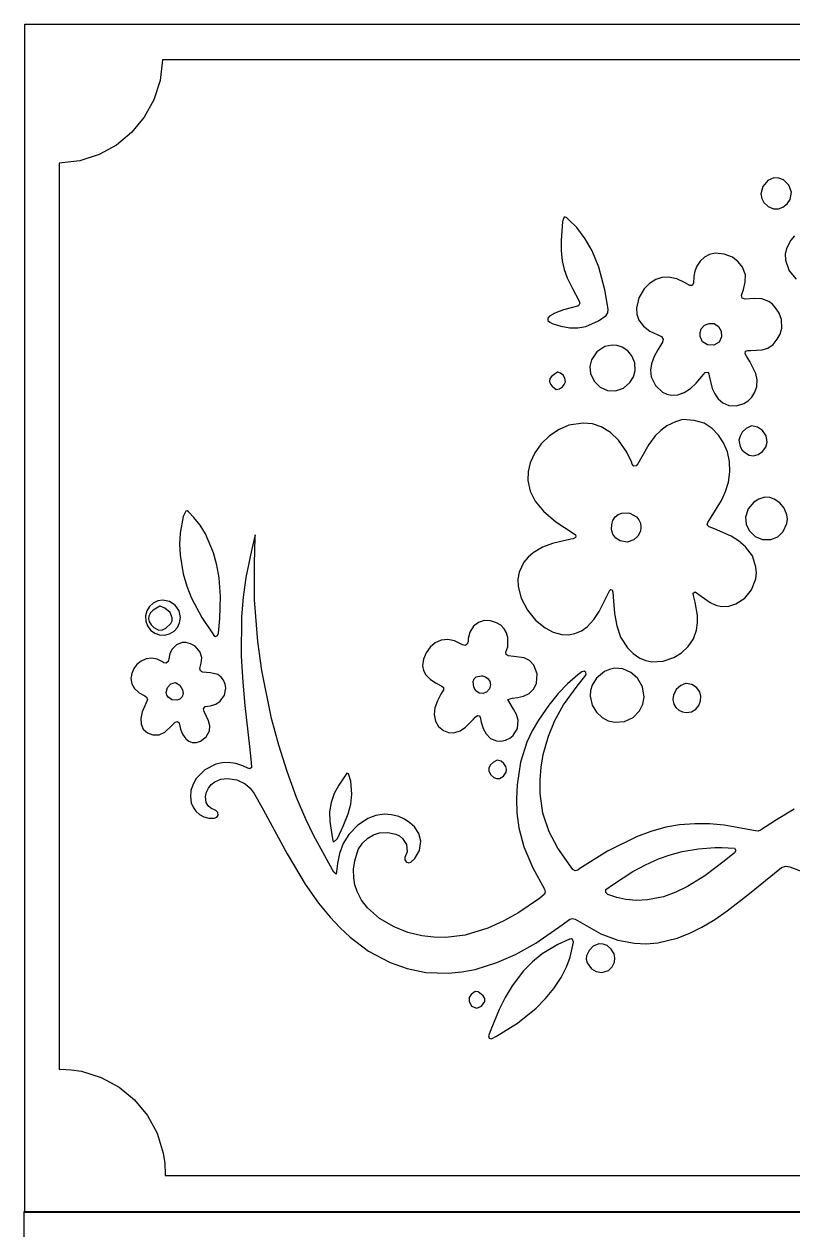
# Model space of a CAD drawing. Extents: x 0 to 380, y 0 to 510.
# Drawn here: x 0.2 to 110.2, y 167.4 to 339.8 of the extents above; entities that cross this region are included whole.
import ezdxf

# ---------------------------------------------------------------- set-up
doc = ezdxf.new("R2010")
doc.units = 0

msp = doc.modelspace()

# ---------------------------------------------------------------- linework, layer by layer
at = {"layer": 'Ebene 1'}
for p, q in [((0.2883, 339.760406), (380.28848, 339.760406)), ((0.2883, 169.910216), (0.2883, 339.760406)), ((19.97688, 334.670602), (19.640309, 331.711776)), ((360.20003, 334.670602), (19.97688, 334.670602)), ((19.640309, 331.711776), (18.758203, 328.95661)), ((18.758203, 328.95661), (17.38754, 326.46208)), ((17.38754, 326.46208), (15.585294, 324.285165)), ((15.585294, 324.285165), (13.408441, 322.482841)), ((13.408441, 322.482841), (10.913957, 321.112088)), ((10.913957, 321.112088), (8.158818, 320.229882)), ((8.158818, 320.229882), (5.2, 319.893202)), ((5.2, 319.893202), (5.2, 190.3771)), ((106.57812, 317.404297), (105.861705, 316.55749)), ((107.44531, 317.806641), (106.57812, 317.404297)), ((108.142875, 317.743929), (107.44531, 317.806641)), ((107.44531, 317.806641), (107.44531, 317.806641)), ((108.79589, 317.491913), (108.142875, 317.743929)), ((109.598774, 316.76208), (108.79589, 317.491913)), ((105.861705, 316.55749), (105.58203, 315.486328)), ((105.58203, 315.486328), (105.699005, 314.850209)), ((109.96518, 315.743062), (109.598774, 316.76208)), ((109.76143, 314.695851), (109.96518, 315.743062)), ((105.699005, 314.850209), (106.00729, 314.280578)), ((106.00729, 314.280578), (106.61814, 313.695196)), ((106.61814, 313.695196), (107.39258, 313.355469)), ((108.73301, 313.610213), (109.328497, 314.076193)), ((109.328497, 314.076193), (109.76143, 314.695851)), ((77.511719, 312.222656), (77.303356, 311.880243)), ((77.817084, 312.081381), (77.511719, 312.222656)), ((77.511719, 312.222656), (77.511719, 312.222656)), ((78.076191, 311.835973), (77.817084, 312.081381)), ((107.39258, 313.355469), (108.08429, 313.365583)), ((108.08429, 313.365583), (108.73301, 313.610213)), ((77.217255, 311.480102), (77.017578, 308.902344)), ((77.303356, 311.880243), (77.217255, 311.480102)), ((79.248729, 310.669904), (78.076191, 311.835973)), ((80.450592, 309.089766), (79.248729, 310.669904)), ((77.017578, 308.902344), (77.02867, 307.422242)), ((81.439232, 307.367158), (80.450592, 309.089766)), ((109.86096, 308.906495), (109.27418, 307.791531)), ((110.36959, 309.500424), (109.86096, 308.906495)), ((77.02867, 307.422242), (77.176955, 305.950295)), ((82.415426, 305.021886), (81.439232, 307.367158)), ((98.234608, 306.828965), (97.505822, 306.446138)), ((99.033203, 307.027344), (98.234608, 306.828965)), ((100.321954, 306.904735), (99.033203, 307.027344)), ((99.033203, 307.027344), (99.033203, 307.027344)), ((101.52539, 306.429688), (100.321954, 306.904735)), ((109.27418, 307.791531), (109.077096, 306.913636)), ((109.077096, 306.913636), (109.10667, 306.014588)), ((77.176955, 305.950295), (77.456481, 304.702837)), ((83.269901, 301.804385), (82.415426, 305.021886)), ((96.400391, 305.177734), (96.125336, 304.442759)), ((96.876019, 305.879398), (96.400391, 305.177734)), ((97.505822, 306.446138), (96.876019, 305.879398)), ((102.334113, 305.807398), (101.52539, 306.429688)), ((102.96474, 305.005945), (102.334113, 305.807398)), ((109.10667, 306.014588), (109.626471, 304.513141)), ((77.456481, 304.702837), (77.888087, 303.49964)), ((77.888087, 303.49964), (78.625543, 301.988833)), ((91.420833, 303.553207), (90.534822, 303.248554)), ((92.356011, 303.610235), (91.420833, 303.553207)), ((93.555853, 303.340776), (92.356011, 303.610235)), ((94.672247, 302.814638), (93.555853, 303.340776)), ((95.992773, 303.668075), (95.921681, 302.723164)), ((96.125336, 304.442759), (95.992773, 303.668075)), ((103.35938, 303.947266), (102.96474, 305.005945)), ((103.336435, 302.87162), (103.35938, 303.947266)), ((109.626471, 304.513141), (110.6462, 303.29504)), ((78.625543, 301.988833), (79.550781, 300.275391)), ((83.735795, 298.999115), (83.269901, 301.804385)), ((88.869842, 301.918339), (88.116324, 300.624769)), ((89.629471, 302.674441), (88.869842, 301.918339)), ((90.534822, 303.248554), (89.629471, 302.674441)), ((95.412109, 302.382812), (94.672247, 302.814638)), ((95.758948, 302.40087), (95.412109, 302.382812)), ((95.921681, 302.723164), (95.758948, 302.40087)), ((102.80078, 300.957031), (103.07094, 301.824111)), ((103.07094, 301.824111), (103.336435, 302.87162)), ((79.700245, 299.86866), (79.502249, 299.505148)), ((79.550781, 300.275391), (79.700245, 299.86866)), ((88.116324, 300.624769), (87.78125, 299.166016)), ((102.92296, 300.579432), (102.80078, 300.957031)), ((103.31445, 300.449219), (102.92296, 300.579432)), ((104.59762, 300.560959), (103.31445, 300.449219)), ((105.698233, 300.483826), (104.59762, 300.560959)), ((106.73229, 300.108317), (105.698233, 300.483826)), ((107.25612, 299.718371), (106.73229, 300.108317)), ((76.11007, 298.4305), (75.347656, 298.011719)), ((77.351471, 298.933595), (76.11007, 298.4305)), ((78.648824, 299.274771), (77.351471, 298.933595)), ((79.502249, 299.505148), (78.648824, 299.274771)), ((83.451172, 298.105469), (83.706695, 298.514358)), ((83.706695, 298.514358), (83.735795, 298.999115)), ((87.78125, 299.166016), (87.839793, 298.293751)), ((87.839793, 298.293751), (88.138344, 297.47275)), ((107.69214, 299.228934), (107.25612, 299.718371)), ((108.18699, 298.434771), (107.69214, 299.228934)), ((108.50664, 297.556429), (108.18699, 298.434771)), ((75.347656, 298.011719), (75.101947, 297.746011)), ((75.101947, 297.746011), (75.103516, 297.396484)), ((75.103516, 297.396484), (75.37826, 297.144344)), ((75.37826, 297.144344), (75.728912, 296.99677)), ((75.728912, 296.99677), (76.962752, 296.583337)), ((76.962752, 296.583337), (78.240086, 296.342984)), ((79.396903, 296.341303), (80.535605, 296.546523)), ((80.535605, 296.546523), (82.355701, 297.347004)), ((82.355701, 297.347004), (83.451172, 298.105469)), ((88.138344, 297.47275), (88.812233, 296.576523)), ((88.812233, 296.576523), (89.709024, 295.900988)), ((97.044922, 296.226562), (97.538994, 296.717584)), ((97.538994, 296.717584), (98.17955, 296.991384)), ((98.17955, 296.991384), (98.888672, 296.980469)), ((98.888672, 296.980469), (99.514332, 296.549753)), ((98.888672, 296.980469), (98.888672, 296.980469)), ((99.514332, 296.549753), (99.898108, 295.893568)), ((108.55583, 296.290045), (108.50664, 297.556429)), ((78.240086, 296.342984), (79.396903, 296.341303)), ((89.709024, 295.900988), (91.353516, 295.09375)), ((91.353516, 295.09375), (91.600299, 294.741693)), ((91.600299, 294.741693), (91.501687, 294.317463)), ((96.885706, 295.678881), (97.044922, 296.226562)), ((96.908203, 295.109375), (96.885706, 295.678881)), ((97.250998, 294.372975), (96.908203, 295.109375)), ((99.958739, 295.072786), (99.622114, 294.325221)), ((99.898108, 295.893568), (99.958739, 295.072786)), ((107.334661, 293.983926), (107.92433, 294.710773)), ((107.92433, 294.710773), (108.321493, 295.468069)), ((108.321493, 295.468069), (108.55583, 296.290045)), ((83.254014, 293.678716), (82.117865, 292.928487)), ((84.289062, 293.896484), (83.254014, 293.678716)), ((85.042245, 293.840607), (84.289062, 293.896484)), ((84.289062, 293.896484), (84.289062, 293.896484)), ((85.759766, 293.607422), (85.042245, 293.840607)), ((86.530358, 293.072929), (85.759766, 293.607422)), ((87.121094, 292.34375), (86.530358, 293.072929)), ((90.838427, 293.195786), (90.309644, 292.2413)), ((91.501687, 294.317463), (90.838427, 293.195786)), ((97.921875, 293.912109), (97.250998, 294.372975)), ((98.834965, 293.858618), (97.921875, 293.912109)), ((99.622114, 294.325221), (98.834965, 293.858618)), ((103.317914, 292.644629), (103.35938, 292.996094)), ((103.35938, 292.996094), (103.727084, 293.102308)), ((103.727084, 293.102308), (104.12166, 293.094744)), ((104.12166, 293.094744), (105.74609, 293.191406)), ((105.74609, 293.191406), (106.57838, 293.438442)), ((106.57838, 293.438442), (107.334661, 293.983926)), ((81.356546, 291.799706), (81.119293, 290.816647)), ((82.117865, 292.928487), (81.356546, 291.799706)), ((87.535493, 291.346201), (87.121094, 292.34375)), ((87.607953, 290.271738), (87.535493, 291.346201)), ((90.309644, 292.2413), (89.925543, 291.222613)), ((103.52739, 292.320572), (103.317914, 292.644629)), ((104.01331, 291.557595), (103.52739, 292.320572)), ((104.85937, 289.829999), (104.01331, 291.557595)), ((76.488281, 290.029297), (75.677161, 289.453661)), ((76.533203, 290.033203), (76.488281, 290.029297)), ((76.488281, 290.029297), (76.488281, 290.029297)), ((76.943438, 289.889395), (76.533203, 290.033203)), ((77.283881, 289.611322), (76.943438, 289.889395)), ((77.552956, 289.154154), (77.283881, 289.611322)), ((81.119293, 290.816647), (81.219461, 289.810572)), ((81.219461, 289.810572), (81.738008, 288.719361)), ((87.357617, 289.349655), (87.607953, 290.271738)), ((89.925543, 291.222613), (89.788279, 290.282166)), ((89.788279, 290.282166), (89.897465, 289.339991)), ((96.347214, 288.428194), (97.365234, 289.689453)), ((97.365234, 289.689453), (97.613628, 289.982401)), ((97.613628, 289.982401), (97.972656, 290.027344)), ((97.972656, 290.027344), (98.144613, 289.78272)), ((98.144613, 289.78272), (98.193359, 289.480469)), ((105.042064, 288.910187), (104.85937, 289.829999)), ((75.411208, 289.095218), (75.332894, 288.663039)), ((75.332894, 288.663039), (75.469347, 288.296624)), ((75.677161, 289.453661), (75.411208, 289.095218)), ((75.469347, 288.296624), (75.729514, 288.000955)), ((75.729514, 288.000955), (76.3125, 287.558594)), ((76.798093, 287.643733), (77.189453, 287.943359)), ((77.189453, 287.943359), (77.450665, 288.25868)), ((77.450665, 288.25868), (77.617188, 288.626953)), ((77.617188, 288.626953), (77.552956, 289.154154)), ((81.738008, 288.719361), (82.600981, 287.87457)), ((82.600981, 287.87457), (83.65149, 287.395769)), ((85.935858, 287.749815), (86.852376, 288.537674)), ((86.852376, 288.537674), (87.357617, 289.349655)), ((89.897465, 289.339991), (90.484363, 288.095509)), ((90.484363, 288.095509), (91.490234, 287.15625)), ((95.529933, 287.677946), (96.347214, 288.428194)), ((98.193359, 289.480469), (98.610044, 287.699206)), ((104.73651, 287.165576), (104.99444, 287.974084)), ((104.99444, 287.974084), (105.042064, 288.910187)), ((76.3125, 287.558594), (76.798093, 287.643733)), ((83.65149, 287.395769), (84.801524, 287.334658)), ((84.801524, 287.334658), (85.935858, 287.749815)), ((91.490234, 287.15625), (92.110284, 286.861781)), ((92.110284, 286.861781), (92.781001, 286.718966)), ((92.781001, 286.718966), (93.708817, 286.783025)), ((93.708817, 286.783025), (94.587199, 287.094026)), ((94.587199, 287.094026), (95.529933, 287.677946)), ((98.610044, 287.699206), (98.978181, 286.925826)), ((98.978181, 286.925826), (99.473795, 286.22775)), ((99.473795, 286.22775), (100.158023, 285.619732)), ((103.764075, 285.923555), (104.28787, 286.445733)), ((104.28787, 286.445733), (104.73651, 287.165576)), ((100.158023, 285.619732), (100.99429, 285.257776)), ((100.99429, 285.257776), (102.088219, 285.210619)), ((102.088219, 285.210619), (103.13705, 285.530743)), ((103.13705, 285.530743), (103.764075, 285.923555)), ((80.142483, 282.74752), (78.129852, 282.429736)), ((81.480888, 282.632836), (80.142483, 282.74752)), ((82.756565, 282.212965), (81.480888, 282.632836)), ((93.358033, 282.939209), (92.141081, 282.326913)), ((94.355469, 283.232422), (93.358033, 282.939209)), ((96.02049, 283.124116), (94.355469, 283.232422)), ((94.355469, 283.232422), (94.355469, 283.232422)), ((97.455429, 282.716049), (96.02049, 283.124116)), ((98.62195, 281.970978), (97.455429, 282.716049)), ((75.345794, 280.916006), (74.155895, 279.76252)), ((76.722156, 281.838946), (75.345794, 280.916006)), ((78.129852, 282.429736), (76.722156, 281.838946)), ((84.08872, 281.376542), (82.756565, 282.212965)), ((85.217077, 280.277491), (84.08872, 281.376542)), ((90.474761, 280.904038), (89.549556, 279.6591)), ((91.261122, 281.670639), (90.474761, 280.904038)), ((92.141081, 282.326913), (91.261122, 281.670639)), ((99.532929, 281.018936), (98.62195, 281.970978)), ((100.25028, 279.91247), (99.532929, 281.018936)), ((102.604341, 280.890279), (102.44922, 280.294922)), ((102.91538, 281.421718), (102.604341, 280.890279)), ((103.499109, 281.977385), (102.91538, 281.421718)), ((104.22656, 282.324219), (103.499109, 281.977385)), ((105.081024, 282.175419), (104.22656, 282.324219)), ((104.22656, 282.324219), (104.22656, 282.324219)), ((105.80855, 281.699262), (105.081024, 282.175419)), ((106.336746, 280.931278), (105.80855, 281.699262)), ((106.49805, 280.015625), (106.336746, 280.931278)), ((74.155895, 279.76252), (73.244592, 278.494431)), ((86.394531, 278.56641), (85.217077, 280.277491)), ((89.549556, 279.6591), (87.984375, 276.9082)), ((100.794299, 278.626331), (100.25028, 279.91247)), ((102.44922, 280.294922), (102.60155, 279.3918)), ((102.60155, 279.3918), (102.92366, 278.884315)), ((105.81657, 278.6932), (106.287022, 279.289468)), ((106.287022, 279.289468), (106.49805, 280.015625)), ((73.244592, 278.494431), (72.591797, 277.07617)), ((87.05648, 277.1799), (86.394531, 278.56641)), ((101.10395, 277.2646), (100.794299, 278.626331)), ((102.92366, 278.884315), (103.35938, 278.46875)), ((103.35938, 278.46875), (103.90363, 278.178845)), ((103.90363, 278.178845), (104.50977, 278.07227)), ((104.50977, 278.07227), (105.214215, 278.269586)), ((105.214215, 278.269586), (105.81657, 278.6932)), ((72.289484, 275.829993), (72.242492, 274.55056)), ((72.591797, 277.07617), (72.289484, 275.829993)), ((87.193215, 276.849029), (87.05648, 277.1799)), ((87.424671, 276.59102), (87.193215, 276.849029)), ((87.766182, 276.632329), (87.424671, 276.59102)), ((87.984375, 276.9082), (87.766182, 276.632329)), ((100.94101, 274.30351), (101.156239, 275.776956)), ((101.156239, 275.776956), (101.10395, 277.2646)), ((72.242492, 274.55056), (72.578498, 273.011189)), ((100.524645, 272.957752), (100.94101, 274.30351)), ((72.578498, 273.011189), (73.287438, 271.60192)), ((99.929688, 271.67969), (100.524645, 272.957752)), ((73.287438, 271.60192), (74.48874, 270.12928)), ((98.463326, 269.31816), (99.929688, 271.67969)), ((104.54896, 271.41719), (103.770418, 270.470624)), ((105.298577, 271.890569), (104.54896, 271.41719)), ((106.15039, 272.13867), (105.298577, 271.890569)), ((106.837013, 272.092147), (106.15039, 272.13867)), ((106.15039, 272.13867), (106.15039, 272.13867)), ((107.49263, 271.88271), (106.837013, 272.092147)), ((108.291149, 271.346288), (107.49263, 271.88271)), ((108.90039, 270.59961), (108.291149, 271.346288)), ((109.31149, 269.64041), (108.90039, 270.59961)), ((22.959711, 269.37137), (22.543013, 267.02094)), ((23.3125, 270.13867), (22.959711, 269.37137)), ((23.507941, 270.184749), (23.3125, 270.13867)), ((23.3125, 270.13867), (23.3125, 270.13867)), ((23.701172, 270.05859), (23.507941, 270.184749)), ((24.489375, 269.24485), (23.701172, 270.05859)), ((25.371287, 268.129909), (24.489375, 269.24485)), ((74.48874, 270.12928), (76.25758, 268.62705)), ((84.420833, 268.816145), (84.748845, 269.32101)), ((84.748845, 269.32101), (85.180533, 269.664868)), ((85.180533, 269.664868), (85.701775, 269.84908)), ((85.701775, 269.84908), (86.654297, 269.91211)), ((86.654297, 269.91211), (86.835938, 269.88086)), ((86.835938, 269.88086), (87.786827, 269.357091)), ((86.835938, 269.88086), (86.835938, 269.88086)), ((87.786827, 269.357091), (88.132796, 268.934781)), ((88.132796, 268.934781), (88.35117, 268.43355)), ((97.972656, 268.55273), (98.463326, 269.31816)), ((103.770418, 270.470624), (103.40376, 269.30307)), ((103.40376, 269.30307), (103.478555, 268.312552)), ((109.309472, 268.37861), (109.383712, 269.0091)), ((109.383712, 269.0091), (109.31149, 269.64041)), ((26.123001, 266.92301), (25.371287, 268.129909)), ((76.25758, 268.62705), (78.732422, 266.99609)), ((84.208824, 267.532689), (84.244558, 268.23883)), ((84.392578, 266.85156), (84.208824, 267.532689)), ((84.244558, 268.23883), (84.420833, 268.816145)), ((88.358438, 267.30741), (88.003371, 266.588479)), ((88.35117, 268.43355), (88.432755, 267.870937)), ((88.432755, 267.870937), (88.358438, 267.30741)), ((97.914843, 268.178488), (97.972656, 268.55273)), ((98.173828, 267.91016), (97.914843, 268.178488)), ((98.946743, 267.64863), (98.173828, 267.91016)), ((101.30969, 266.59985), (98.946743, 267.64863)), ((103.478555, 268.312552), (103.88497, 267.40536)), ((103.88497, 267.40536), (104.74767, 266.55386)), ((107.987065, 266.4968), (108.77365, 267.23306)), ((108.77365, 267.23306), (109.309472, 268.37861)), ((22.543013, 267.02094), (22.444317, 265.446721)), ((22.444317, 265.446721), (22.509381, 263.87113)), ((27.288094, 264.20635), (26.123001, 266.92301)), ((33.244141, 266.76562), (32.708984, 264.52539)), ((33.131256, 262.62696), (33.2475, 266.46829)), ((33.2475, 266.46829), (33.244141, 266.76562)), ((75.781611, 265.53952), (74.336163, 264.994743)), ((78.393605, 266.13157), (75.781611, 265.53952)), ((78.749167, 266.199162), (78.393605, 266.13157)), ((78.732422, 266.99609), (79.073865, 266.751351)), ((79.061364, 266.3667), (78.749167, 266.199162)), ((79.137074, 266.559822), (79.061364, 266.3667)), ((79.073865, 266.751351), (79.137074, 266.559822)), ((84.828626, 266.283995), (84.392578, 266.85156)), ((85.434229, 265.89874), (84.828626, 266.283995)), ((86.442251, 265.726775), (85.434229, 265.89874)), ((87.412854, 266.04717), (86.442251, 265.726775)), ((88.003371, 266.588479), (87.412854, 266.04717)), ((102.382224, 265.891601), (101.30969, 266.59985)), ((103.35938, 265.05664), (102.382224, 265.891601)), ((104.74767, 266.55386), (105.825553, 266.100793)), ((105.825553, 266.100793), (106.99144, 266.08682)), ((106.99144, 266.08682), (107.987065, 266.4968)), ((22.509381, 263.87113), (22.962055, 261.18372)), ((27.78369, 262.430795), (27.288094, 264.20635)), ((32.708984, 264.52539), (31.929508, 260.68543)), ((32.708984, 264.52539), (32.708984, 264.52539)), ((73.004482, 264.21289), (72.291065, 263.598)), ((74.336163, 264.994743), (73.004482, 264.21289)), ((104.365332, 263.745271), (103.35938, 265.05664)), ((104.87429, 262.17189), (104.365332, 263.745271)), ((28.114899, 260.6172), (27.78369, 262.430795)), ((33.148764, 257.50342), (33.131256, 262.62696)), ((71.692486, 262.87139), (71.003084, 261.41422)), ((72.291065, 263.598), (71.692486, 262.87139)), ((104.933458, 261.326693), (104.87429, 262.17189)), ((22.962055, 261.18372), (23.488692, 259.426081)), ((28.303277, 257.9771), (28.114899, 260.6172)), ((31.929508, 260.68543), (31.539043, 257.865939)), ((71.003084, 261.41422), (70.815006, 260.416785)), ((70.815006, 260.416785), (70.842788, 259.40297)), ((104.24219, 258.90625), (104.8424, 260.484687)), ((104.8424, 260.484687), (104.933458, 261.326693)), ((23.488692, 259.426081), (24.164827, 257.7202)), ((70.842788, 259.40297), (71.305366, 257.72265)), ((82.471832, 255.82747), (83.970703, 258.88086)), ((83.970703, 258.88086), (84.128959, 258.963136)), ((84.128959, 258.963136), (84.292524, 258.907683)), ((84.292524, 258.907683), (84.402658, 258.58463)), ((84.402658, 258.58463), (84.491993, 257.26917)), ((95.913403, 258.449879), (96.190792, 258.60356)), ((96.190792, 258.60356), (96.705078, 258.23828)), ((103.269134, 257.730335), (104.24219, 258.90625)), ((24.164827, 257.7202), (25.632779, 254.97609)), ((28.18117, 254.82895), (28.303277, 257.9771)), ((31.539043, 257.865939), (31.315887, 255.02838)), ((33.628921, 251.51169), (33.148764, 257.50342)), ((71.305366, 257.72265), (72.206624, 255.98339)), ((84.491993, 257.26917), (84.652794, 255.505699)), ((95.924346, 258.09537), (95.913403, 258.449879)), ((96.185777, 257.12389), (95.924346, 258.09537)), ((96.519531, 255.25586), (96.185777, 257.12389)), ((96.705078, 258.23828), (98.333984, 257.08594)), ((98.333984, 257.08594), (99.11687, 256.732405)), ((100.994638, 256.591918), (101.99094, 256.89861)), ((101.99094, 256.89861), (103.269134, 257.730335)), ((18.021814, 255.14943), (17.98024, 254.769586)), ((18.297887, 255.62708), (18.021814, 255.14943)), ((18.682982, 256.02604), (18.297887, 255.62708)), ((19.621094, 256.55664), (18.682982, 256.02604)), ((19.621593, 256.55666), (19.621094, 256.55664)), ((19.621094, 256.55664), (19.621094, 256.55664)), ((19.669922, 256.55859), (19.621593, 256.55666)), ((20.35032, 256.26962), (19.669922, 256.55859)), ((21.071065, 255.65093), (20.35032, 256.26962)), ((21.39572, 254.90281), (21.071065, 255.65093)), ((72.206624, 255.98339), (73.343856, 254.592697)), ((81.697451, 254.657489), (82.471832, 255.82747)), ((84.652794, 255.505699), (84.964296, 253.76367)), ((96.519574, 254.203728), (96.519531, 255.25586)), ((99.11687, 256.732405), (99.954077, 256.5496)), ((99.954077, 256.5496), (100.994638, 256.591918)), ((17.98024, 254.769586), (18.07612, 254.39713)), ((18.07612, 254.39713), (18.372681, 253.91692)), ((18.372681, 253.91692), (18.779297, 253.52344)), ((18.779297, 253.52344), (19.474609, 253.15625)), ((20.011011, 253.186474), (20.492082, 253.43101)), ((20.492082, 253.43101), (21.175781, 254.12109)), ((21.175781, 254.12109), (21.357819, 254.491707)), ((21.357819, 254.491707), (21.39572, 254.90281)), ((25.632779, 254.97609), (27.170555, 252.63892)), ((27.982422, 252.70117), (28.18117, 254.82895)), ((31.315887, 255.02838), (31.261314, 249.43848)), ((64.496902, 253.70041), (63.976108, 252.879711)), ((65.180761, 254.23934), (64.496902, 253.70041)), ((66, 254.5293), (65.180761, 254.23934)), ((66.912132, 254.480564), (66, 254.5293)), ((66, 254.5293), (66, 254.5293)), ((67.783926, 254.213), (66.912132, 254.480564)), ((68.368377, 253.850866), (67.783926, 254.213)), ((68.843529, 253.354986), (68.368377, 253.850866)), ((69.191527, 252.760865), (68.843529, 253.354986)), ((73.343856, 254.592697), (74.742925, 253.4665)), ((74.742925, 253.4665), (75.873523, 252.876025)), ((79.911742, 253.057743), (80.731256, 253.64221)), ((80.731256, 253.64221), (81.697451, 254.657489)), ((84.964296, 253.76367), (85.525391, 252.14844)), ((96.368691, 253.16295), (96.519574, 254.203728)), ((19.474609, 253.15625), (20.011011, 253.186474)), ((27.170555, 252.63892), (27.336923, 252.398115)), ((27.336923, 252.398115), (27.580078, 252.25586)), ((27.580078, 252.25586), (27.87784, 252.382373)), ((27.87784, 252.382373), (27.982422, 252.70117)), ((59.855776, 251.696578), (58.996094, 251.33398)), ((60.784187, 251.7945), (59.855776, 251.696578)), ((61.768382, 251.61291), (60.784187, 251.7945)), ((62.914562, 251.04295), (61.768382, 251.61291)), ((63.736383, 251.9344), (63.701284, 251.52666)), ((63.976108, 252.879711), (63.736383, 251.9344)), ((69.394514, 252.10401), (69.191527, 252.760865)), ((69.371419, 250.78168), (69.394514, 252.10401)), ((75.873523, 252.876025), (77.101639, 252.53917)), ((77.101639, 252.53917), (78.05077, 252.499056)), ((78.05077, 252.499056), (78.985492, 252.66586)), ((78.985492, 252.66586), (79.911742, 253.057743)), ((85.525391, 252.14844), (86.480199, 250.63173)), ((95.197266, 250.79102), (95.923982, 251.907573)), ((95.923982, 251.907573), (96.368691, 253.16295)), ((21.347571, 250.3954), (21.021828, 249.745455)), ((21.990434, 251.043209), (21.347571, 250.3954)), ((22.828125, 251.40625), (21.990434, 251.043209)), ((23.3125, 251.38867), (22.828125, 251.40625)), ((22.828125, 251.40625), (22.828125, 251.40625)), ((24.017105, 251.2112), (23.3125, 251.38867)), ((24.660156, 250.875), (24.017105, 251.2112)), ((25.391519, 249.9897), (24.660156, 250.875)), ((25.597966, 249.21179), (25.391519, 249.9897)), ((34.221627, 247.36145), (33.628921, 251.51169)), ((57.718491, 249.91682), (57.308029, 249.012005)), ((58.275803, 250.700764), (57.718491, 249.91682)), ((58.996094, 251.33398), (58.275803, 250.700764)), ((63.275758, 250.958865), (62.914562, 251.04295)), ((63.579685, 251.14397), (63.275758, 250.958865)), ((63.701284, 251.52666), (63.579685, 251.14397)), ((69.123047, 250.01953), (69.371419, 250.78168)), ((69.1393, 249.664868), (69.123047, 250.01953)), ((86.480199, 250.63173), (87.301649, 249.799145)), ((93.11531, 249.233), (94.239741, 249.901332)), ((94.239741, 249.901332), (95.197266, 250.79102)), ((16.345662, 248.238552), (15.897033, 247.647395)), ((16.925581, 248.70101), (16.345662, 248.238552)), ((17.662973, 249.03592), (16.925581, 248.70101)), ((18.463911, 249.14697), (17.662973, 249.03592)), ((19.208816, 248.986222), (18.463911, 249.14697)), ((19.894531, 248.64453), (19.208816, 248.986222)), ((20.201276, 248.487293), (19.894531, 248.64453)), ((20.535156, 248.43945), (20.201276, 248.487293)), ((20.802209, 248.671109), (20.535156, 248.43945)), ((20.88229, 249.03191), (20.802209, 248.671109)), ((21.021828, 249.745455), (20.88229, 249.03191)), ((25.353836, 247.66928), (25.534953, 248.40709)), ((25.534953, 248.40709), (25.597966, 249.21179)), ((31.261314, 249.43848), (31.466544, 245.70674)), ((57.308029, 249.012005), (57.165623, 248.03264)), ((69.425527, 249.46595), (69.1393, 249.664868)), ((70.223914, 249.40455), (69.425527, 249.46595)), ((71.700689, 249.17479), (70.223914, 249.40455)), ((72.494253, 248.792556), (71.700689, 249.17479)), ((73.099991, 248.15539), (72.494253, 248.792556)), ((73.560118, 246.902533), (73.099991, 248.15539)), ((87.301649, 249.799145), (88.27007, 249.14488)), ((88.27007, 249.14488), (89.113941, 248.811357)), ((89.113941, 248.811357), (90.005278, 248.64111)), ((90.005278, 248.64111), (91.59842, 248.730963)), ((91.59842, 248.730963), (93.11531, 249.233)), ((15.602225, 246.966305), (15.483765, 246.23405)), ((15.897033, 247.647395), (15.602225, 246.966305)), ((25.436277, 247.330584), (25.353836, 247.66928)), ((25.71875, 247.13477), (25.436277, 247.330584)), ((26.854762, 247.06848), (25.71875, 247.13477)), ((27.892348, 246.79565), (26.854762, 247.06848)), ((28.367823, 246.442954), (27.892348, 246.79565)), ((28.734885, 245.978691), (28.367823, 246.442954)), ((35.605594, 240.50858), (34.221627, 247.36145)), ((57.165623, 248.03264), (57.305286, 247.367645)), ((57.305286, 247.367645), (57.644255, 246.77771)), ((57.644255, 246.77771), (58.331624, 246.091268)), ((64.591889, 246.187273), (64.87244, 246.46084)), ((64.87244, 246.46084), (65.610827, 246.61916)), ((65.610827, 246.61916), (65.753906, 246.61719)), ((65.753906, 246.61719), (66.199144, 246.487042)), ((65.753906, 246.61719), (65.753906, 246.61719)), ((66.199144, 246.487042), (66.566111, 246.202044)), ((73.480469, 245.57031), (73.560118, 246.902533)), ((79.413344, 246.76673), (77.924686, 245.48733)), ((79.310547, 245.13867), (80.398438, 246.53125)), ((79.978637, 247.19097), (79.413344, 246.76673)), ((80.290193, 247.27454), (79.978637, 247.19097)), ((80.560547, 247.11133), (80.290193, 247.27454)), ((80.398438, 246.53125), (80.5784, 246.798036)), ((80.5784, 246.798036), (80.560547, 247.11133)), ((83.196721, 247.21832), (82.06903, 246.29074)), ((83.924889, 247.545221), (83.196721, 247.21832)), ((84.701172, 247.73047), (83.924889, 247.545221)), ((85.818018, 247.60815), (84.701172, 247.73047)), ((84.701172, 247.73047), (84.701172, 247.73047)), ((86.975147, 247.114571), (85.818018, 247.60815)), ((87.929233, 246.29415), (86.975147, 247.114571)), ((15.483765, 246.23405), (15.603164, 245.479611)), ((15.603164, 245.479611), (15.980387, 244.81653)), ((15.980387, 244.81653), (16.650537, 244.210516)), ((20.542969, 244.23633), (20.710239, 244.933071)), ((20.710239, 244.933071), (21.182631, 245.47436)), ((21.182631, 245.47436), (21.857422, 245.67969)), ((21.857422, 245.67969), (22.492699, 245.280236)), ((21.857422, 245.67969), (21.857422, 245.67969)), ((22.492699, 245.280236), (22.869693, 244.629)), ((28.974525, 245.437135), (28.734885, 245.978691)), ((28.869962, 243.831971), (29.067734, 244.85256)), ((29.067734, 244.85256), (28.974525, 245.437135)), ((31.466544, 245.70674), (31.768618, 242.38031)), ((58.331624, 246.091268), (59.155687, 245.5717)), ((59.155687, 245.5717), (59.966797, 245.16211)), ((59.966797, 245.16211), (60.17368, 244.941706)), ((60.17368, 244.941706), (60.201938, 244.64046)), ((64.452418, 245.81538), (64.591889, 246.187273)), ((64.503964, 244.97895), (64.452418, 245.81538)), ((64.795106, 244.47079), (64.503964, 244.97895)), ((66.748081, 244.748324), (66.326161, 244.29145)), ((66.566111, 246.202044), (66.813291, 245.808451)), ((66.89917, 245.35252), (66.748081, 244.748324)), ((66.813291, 245.808451), (66.89917, 245.35252)), ((72.445047, 244.07966), (73.086723, 244.738184)), ((73.086723, 244.738184), (73.480469, 245.57031)), ((77.924686, 245.48733), (76.603516, 244.0957)), ((77.362045, 242.48102), (79.310547, 245.13867)), ((81.445312, 245.30664), (81.206412, 244.522825)), ((82.06903, 246.29074), (81.445312, 245.30664)), ((88.670938, 245.028037), (87.929233, 246.29415)), ((88.895776, 243.57852), (88.670938, 245.028037)), ((94.125, 245.24219), (93.469477, 244.65605)), ((94.810547, 245.51562), (94.125, 245.24219)), ((94.916016, 245.52148), (94.810547, 245.51562)), ((94.810547, 245.51562), (94.810547, 245.51562)), ((95.720495, 245.36506), (94.916016, 245.52148)), ((96.374825, 244.963296), (95.720495, 245.36506)), ((96.832613, 244.3498), (96.374825, 244.963296)), ((16.650537, 244.210516), (17.445781, 243.77365)), ((17.445781, 243.77365), (17.718444, 243.560776)), ((17.839844, 243.24219), (17.500991, 242.40368)), ((17.718444, 243.560776), (17.839844, 243.24219)), ((20.622148, 243.84401), (20.542969, 244.23633)), ((20.847656, 243.51367), (20.622148, 243.84401)), ((21.396431, 243.20424), (20.847656, 243.51367)), ((22.026312, 243.14525), (21.396431, 243.20424)), ((22.48388, 243.274674), (22.026312, 243.14525)), ((22.830078, 243.59375), (22.48388, 243.274674)), ((22.942287, 244.105641), (22.830078, 243.59375)), ((22.869693, 244.629), (22.942287, 244.105641)), ((27.609911, 242.55806), (28.258123, 242.98797)), ((28.258123, 242.98797), (28.869962, 243.831971)), ((59.30526, 243.044294), (58.941821, 242.02994)), ((59.825301, 243.98991), (59.30526, 243.044294)), ((60.201938, 244.64046), (59.825301, 243.98991)), ((65.269531, 244.13477), (64.795106, 244.47079)), ((65.814526, 244.092405), (65.269531, 244.13477)), ((66.326161, 244.29145), (65.814526, 244.092405)), ((69.394531, 243.24805), (70.07263, 243.443983)), ((70.210938, 241.85938), (69.394531, 243.24805)), ((70.07263, 243.443983), (70.777344, 243.52734)), ((70.777344, 243.52734), (71.651055, 243.689868)), ((71.651055, 243.689868), (72.445047, 244.07966)), ((76.603516, 244.0957), (75.265306, 242.40285)), ((81.206412, 244.522825), (81.158261, 243.70463)), ((81.158261, 243.70463), (81.458984, 242.42188)), ((88.708513, 242.550426), (88.895776, 243.57852)), ((93.0625, 243.87695), (92.975064, 243.218619)), ((92.975064, 243.218619), (93.122565, 242.57258)), ((93.469477, 244.65605), (93.0625, 243.87695)), ((96.719991, 242.395204), (96.966797, 243.02734)), ((97.007351, 243.70012), (96.832613, 244.3498)), ((96.966797, 243.02734), (97.007351, 243.70012)), ((17.096889, 241.479174), (16.875919, 240.4973)), ((17.500991, 242.40368), (17.096889, 241.479174)), ((25.856729, 241.909779), (26.0944, 242.21621)), ((25.944986, 241.51283), (25.856729, 241.909779)), ((26.569306, 240.18528), (25.944986, 241.51283)), ((26.0944, 242.21621), (26.861283, 242.34253)), ((26.861283, 242.34253), (27.609911, 242.55806)), ((31.768618, 242.38031), (32.422855, 236.52345)), ((58.941821, 242.02994), (58.836536, 241.074229)), ((70.615679, 241.091584), (70.210938, 241.85938)), ((75.265306, 242.40285), (73.783874, 240.30408)), ((76.112683, 240.24325), (77.362045, 242.48102)), ((81.458984, 242.42188), (82.046105, 241.437335)), ((82.046105, 241.437335), (82.88459, 240.65247)), ((87.29805, 240.68658), (88.231726, 241.6202)), ((88.231726, 241.6202), (88.708513, 242.550426)), ((93.122565, 242.57258), (93.422916, 242.094329)), ((93.422916, 242.094329), (93.848955, 241.72419)), ((93.848955, 241.72419), (94.360386, 241.481499)), ((94.360386, 241.481499), (94.916917, 241.38559)), ((94.916917, 241.38559), (95.653407, 241.489522)), ((95.653407, 241.489522), (96.291101, 241.87085)), ((96.291101, 241.87085), (96.719991, 242.395204)), ((16.875919, 240.4973), (16.921277, 239.720404)), ((16.921277, 239.720404), (17.238281, 239.01367)), ((21.292432, 239.45577), (21.808594, 240.00391)), ((21.808594, 240.00391), (22.130794, 240.100695)), ((22.130794, 240.100695), (22.378906, 239.89844)), ((22.378906, 239.89844), (22.560372, 239.00036)), ((26.762803, 239.484015), (26.569306, 240.18528)), ((36.621029, 236.713501), (35.605594, 240.50858)), ((58.836536, 241.074229), (59.023007, 240.13432)), ((59.023007, 240.13432), (59.482977, 239.375404)), ((63.339844, 239.25977), (64.474609, 240.41992)), ((64.474609, 240.41992), (64.722578, 240.725517)), ((64.722578, 240.725517), (65.033203, 240.95898)), ((65.033203, 240.95898), (65.284775, 240.910831)), ((65.284775, 240.910831), (65.445312, 240.70312)), ((65.445312, 240.70312), (65.572266, 239.97656)), ((65.572266, 239.97656), (65.836798, 239.107881)), ((70.873194, 240.26792), (70.615679, 241.091584)), ((70.767735, 239.108569), (70.873194, 240.26792)), ((73.783874, 240.30408), (72.869209, 238.757182)), ((75.210034, 238.00134), (76.112683, 240.24325)), ((82.88459, 240.65247), (83.749461, 240.195499)), ((83.749461, 240.195499), (84.70502, 239.98845)), ((84.70502, 239.98845), (86.061812, 240.113565)), ((86.061812, 240.113565), (87.29805, 240.68658)), ((17.238281, 239.01367), (17.844066, 238.484458)), ((17.844066, 238.484458), (18.597656, 238.19922)), ((18.597656, 238.19922), (19.505645, 238.206852)), ((19.505645, 238.206852), (20.328125, 238.58398)), ((20.328125, 238.58398), (21.292432, 239.45577)), ((22.560372, 239.00036), (22.851075, 238.271975)), ((22.851075, 238.271975), (23.311959, 237.63809)), ((25.422305, 237.29089), (26.223088, 237.890435)), ((26.223088, 237.890435), (26.714844, 238.75977)), ((26.714844, 238.75977), (26.762803, 239.484015)), ((59.482977, 239.375404), (60.174165, 238.81751)), ((60.174165, 238.81751), (60.900928, 238.536979)), ((60.900928, 238.536979), (61.677734, 238.48438)), ((61.677734, 238.48438), (62.5635, 238.750474)), ((62.5635, 238.750474), (63.339844, 239.25977)), ((65.836798, 239.107881), (66.273438, 238.3125)), ((66.273438, 238.3125), (66.918036, 237.676363)), ((69.651576, 237.694985), (70.162443, 238.11298)), ((70.162443, 238.11298), (70.767735, 239.108569)), ((72.869209, 238.757182), (72.114706, 237.12696)), ((74.460938, 235.37305), (75.210034, 238.00134)), ((23.311959, 237.63809), (23.74093, 237.280503)), ((23.74093, 237.280503), (24.257592, 237.08214)), ((24.257592, 237.08214), (24.853463, 237.103959)), ((24.853463, 237.103959), (25.422305, 237.29089)), ((32.422855, 236.52345), (32.683594, 234.23438)), ((37.810499, 232.96934), (36.621029, 236.713501)), ((66.918036, 237.676363), (67.746933, 237.31927)), ((67.746933, 237.31927), (68.405951, 237.284717)), ((68.405951, 237.284717), (69.053455, 237.414426)), ((69.053455, 237.414426), (69.651576, 237.694985)), ((72.114706, 237.12696), (71.22105, 234.26233)), ((67.876953, 234.55664), (67.360408, 234.284678)), ((68.433594, 234.43359), (67.876953, 234.55664)), ((67.876953, 234.55664), (67.876953, 234.55664)), ((68.833603, 234.110487), (68.433594, 234.43359)), ((74.155022, 233.566516), (74.460938, 235.37305)), ((26.070178, 233.181117), (24.833984, 231.94531)), ((27.623073, 233.98308), (26.070178, 233.181117)), ((28.508895, 234.190059), (27.623073, 233.98308)), ((29.418464, 234.22057), (28.508895, 234.190059)), ((30.461372, 234.069318), (29.418464, 234.22057)), ((31.471348, 233.76676), (30.461372, 234.069318)), ((32.214844, 233.44141), (31.471348, 233.76676)), ((32.505596, 233.349638), (32.214844, 233.44141)), ((32.732422, 233.50586), (32.505596, 233.349638)), ((32.683594, 234.23438), (32.732422, 233.50586)), ((39.176303, 229.21588), (37.810499, 232.96934)), ((46.353516, 232.72461), (45.193359, 231)), ((46.576172, 232.59375), (46.353516, 232.72461)), ((46.353516, 232.72461), (46.353516, 232.72461)), ((66.919922, 233.89648), (66.687654, 233.472909)), ((66.687654, 233.472909), (66.688459, 232.99239)), ((66.688459, 232.99239), (66.944325, 232.479952)), ((67.360408, 234.284678), (66.919922, 233.89648)), ((68.771406, 232.293193), (69.13014, 232.86774)), ((69.104151, 233.67202), (68.833603, 234.110487)), ((69.196645, 233.272186), (69.104151, 233.67202)), ((69.13014, 232.86774), (69.196645, 233.272186)), ((71.22105, 234.26233), (70.712559, 231.05266)), ((73.989037, 231.74214), (74.155022, 233.566516)), ((24.36647, 231.132336), (24.071563, 230.24311)), ((24.833984, 231.94531), (24.36647, 231.132336)), ((26.570205, 230.582374), (26.97518, 231.087283)), ((26.97518, 231.087283), (27.485822, 231.48396)), ((27.485822, 231.48396), (28.353316, 231.839382)), ((28.353316, 231.839382), (29.284696, 231.96289)), ((29.284696, 231.96289), (30.604693, 231.77833)), ((30.604693, 231.77833), (31.809328, 231.20608)), ((31.809328, 231.20608), (32.536208, 230.584461)), ((45.193359, 231), (44.567991, 229.796021)), ((46.916445, 231.58754), (46.576172, 232.59375)), ((47.095663, 229.69041), (46.916445, 231.58754)), ((66.944325, 232.479952), (67.383112, 232.10766)), ((67.383112, 232.10766), (67.772491, 231.94157)), ((67.772491, 231.94157), (68.19137, 231.95347)), ((68.19137, 231.95347), (68.771406, 232.293193)), ((70.712559, 231.05266), (70.626114, 229.048561)), ((74.019269, 229.7816), (73.989037, 231.74214)), ((24.071563, 230.24311), (23.980503, 229.351365)), ((23.980503, 229.351365), (24.111808, 228.46526)), ((26.164535, 229.36458), (26.292717, 229.998413)), ((26.251135, 228.5138), (26.164535, 229.36458)), ((26.292717, 229.998413), (26.570205, 230.582374)), ((32.536208, 230.584461), (33.101616, 229.81285)), ((33.101616, 229.81285), (34.451663, 227.39863)), ((40.49004, 226.11521), (39.176303, 229.21588)), ((44.567991, 229.796021), (44.116666, 228.51801)), ((46.914254, 228.284996), (47.095663, 229.69041)), ((74.408203, 226.98828), (74.019269, 229.7816)), ((24.111808, 228.46526), (24.36448, 227.834766)), ((24.36448, 227.834766), (24.745522, 227.27289)), ((26.505078, 228.052459), (26.251135, 228.5138)), ((26.917963, 227.71987), (26.505078, 228.052459)), ((27.621042, 227.39079), (26.917963, 227.71987)), ((44.116666, 228.51801), (43.900193, 227.174976)), ((46.550793, 226.91445), (46.914254, 228.284996)), ((70.626114, 229.048561), (70.691406, 227.04297)), ((110.35511, 227.57372), (107.82539, 226.06018)), ((24.745522, 227.27289), (25.26722, 226.799741)), ((25.26722, 226.799741), (25.891195, 226.47342)), ((25.891195, 226.47342), (26.637384, 226.295489)), ((26.637384, 226.295489), (27.40625, 226.28711)), ((27.40625, 226.28711), (27.743168, 226.414528)), ((27.900417, 227.098371), (27.621042, 227.39079)), ((27.743168, 226.414528), (27.951172, 226.70312)), ((27.951172, 226.70312), (27.900417, 227.098371)), ((34.451663, 227.39863), (37.845571, 221.15947)), ((41.610717, 223.83374), (40.49004, 226.11521)), ((43.900193, 227.174976), (43.928777, 225.81452)), ((43.928777, 225.81452), (44.319933, 223.32801)), ((45.839245, 225.125981), (46.550793, 226.91445)), ((49.384338, 226.20911), (47.886912, 225.247385)), ((50.508239, 226.640991), (49.384338, 226.20911)), ((51.695896, 226.83444), (50.508239, 226.640991)), ((52.756797, 226.776154), (51.695896, 226.83444)), ((53.788394, 226.52223), (52.756797, 226.776154)), ((54.630906, 226.147855), (53.788394, 226.52223)), ((55.394531, 225.63086), (54.630906, 226.147855)), ((70.691406, 227.04297), (70.958975, 224.91753)), ((75.311685, 224.33313), (74.408203, 226.98828)), ((107.82539, 226.06018), (105.54492, 224.55078)), ((45.003906, 223.39062), (45.839245, 225.125981)), ((47.886912, 225.247385), (46.652344, 223.96484)), ((50.163349, 223.880474), (51.041751, 224.16282)), ((51.041751, 224.16282), (52.205616, 224.239783)), ((52.205616, 224.239783), (53.347977, 224.0044)), ((56.046753, 225.02124), (55.394531, 225.63086)), ((56.651131, 224.084819), (56.046753, 225.02124)), ((56.923828, 223.00391), (56.651131, 224.084819)), ((70.958975, 224.91753), (71.660466, 222.16051)), ((76.528427, 221.97813), (75.311685, 224.33313)), ((89.835989, 224.37437), (87.769885, 223.58956)), ((91.978773, 224.97484), (89.835989, 224.37437)), ((93.961025, 225.31709), (91.978773, 224.97484)), ((96.110707, 225.48445), (93.961025, 225.31709)), ((98.229836, 225.462053), (96.110707, 225.48445)), ((100.3396, 225.25844), (98.229836, 225.462053)), ((104.78906, 224.46289), (100.3396, 225.25844)), ((105.177554, 224.425486), (104.78906, 224.46289)), ((105.54492, 224.55078), (105.177554, 224.425486)), ((44.296875, 218.89258), (41.610717, 223.83374)), ((44.319933, 223.32801), (44.396484, 222.87891)), ((44.396484, 222.87891), (44.737915, 223.087339)), ((44.737915, 223.087339), (45.003906, 223.39062)), ((45.854238, 222.669464), (45.311136, 221.24832)), ((46.652344, 223.96484), (45.854238, 222.669464)), ((48, 221.79492), (48.581024, 222.691649)), ((48.581024, 222.691649), (49.364963, 223.41797)), ((49.364963, 223.41797), (50.163349, 223.880474)), ((53.347977, 224.0044), (53.884411, 223.7466)), ((53.884411, 223.7466), (54.345079, 223.37234)), ((54.345079, 223.37234), (54.88067, 222.493899)), ((54.88067, 222.493899), (54.989325, 221.47391)), ((56.769805, 221.663389), (56.923828, 223.00391)), ((87.769885, 223.58956), (83.661368, 221.56014)), ((37.845571, 221.15947), (40.409372, 216.84239)), ((45.311136, 221.24832), (45.008897, 219.781966)), ((47.480978, 220.1664), (48, 221.79492)), ((54.671875, 220.64453), (54.666732, 220.313216)), ((54.989325, 221.47391), (54.671875, 220.64453)), ((56.105772, 220.48978), (56.769805, 221.663389)), ((71.660466, 222.16051), (72.961617, 219.16273)), ((78.426429, 219.25186), (76.528427, 221.97813)), ((83.661368, 221.56014), (79.700763, 219.07143)), ((90.937668, 220.4534), (92.599305, 221.048777)), ((92.599305, 221.048777), (94.304948, 221.50224)), ((94.304948, 221.50224), (96.642666, 221.894549)), ((96.642666, 221.894549), (99.006876, 222.06812)), ((99.006876, 222.06812), (100.01367, 222.07617)), ((100.01367, 222.07617), (101.79297, 221.99023)), ((100.01367, 222.07617), (100.01367, 222.07617)), ((101.79684, 221.32831), (100.30919, 220.1193)), ((101.79297, 221.99023), (102.000716, 221.671476)), ((102.000716, 221.671476), (101.79684, 221.32831)), ((44.508202, 218.54353), (44.296875, 218.89258)), ((45.008897, 219.781966), (44.822266, 218.29492)), ((47.33254, 218.965683), (47.480978, 220.1664)), ((47.355469, 217.75586), (47.33254, 218.965683)), ((54.666732, 220.313216), (54.841797, 220.03711)), ((54.841797, 220.03711), (55.158437, 219.916623)), ((55.158437, 219.916623), (55.493923, 219.97159)), ((55.493923, 219.97159), (56.105772, 220.48978)), ((72.961617, 219.16273), (74.625, 216.11328)), ((78.66509, 218.924601), (78.426429, 219.25186)), ((79.008604, 218.74198), (78.66509, 218.924601)), ((79.700763, 219.07143), (79.377865, 218.844759)), ((87.285291, 218.64506), (89.077897, 219.617109)), ((89.077897, 219.617109), (90.937668, 220.4534)), ((100.30919, 220.1193), (97.553297, 218.03632)), ((103.94455, 215.5222), (108.54492, 219.22266)), ((108.54492, 219.22266), (109.129445, 219.397791)), ((109.129445, 219.397791), (109.73545, 219.31316)), ((109.73545, 219.31316), (112.56174, 218.24565)), ((44.822266, 218.29492), (44.508202, 218.54353)), ((47.518709, 216.761164), (47.355469, 217.75586)), ((79.377865, 218.844759), (79.008604, 218.74198)), ((84.486643, 216.85712), (87.285291, 218.64506)), ((97.553297, 218.03632), (95.06996, 216.50238)), ((40.409372, 216.84239), (42.317717, 214.11212)), ((47.816406, 215.79883), (47.518709, 216.761164)), ((48.46166, 214.57479), (47.816406, 215.79883)), ((74.625, 216.11328), (74.722216, 215.755701)), ((74.722216, 215.755701), (74.633105, 215.4005)), ((83.388593, 215.651567), (83.425781, 216.06445)), ((83.693712, 215.3725), (83.388593, 215.651567)), ((83.425781, 216.06445), (84.486643, 216.85712)), ((93.407221, 215.681439), (91.663794, 215.05342)), ((95.06996, 216.50238), (93.407221, 215.681439)), ((100.75911, 213.0478), (103.94455, 215.5222)), ((42.317717, 214.11212), (43.952698, 212.12683)), ((49.313083, 213.48281), (48.46166, 214.57479)), ((73.917488, 214.78269), (70.833984, 212.71094)), ((74.633105, 215.4005), (73.917488, 214.78269)), ((84.961924, 214.931229), (83.693712, 215.3725)), ((86.273407, 214.64517), (84.961924, 214.931229)), ((87.813479, 214.522057), (86.273407, 214.64517)), ((89.357422, 214.5957), (87.813479, 214.522057)), ((91.663794, 215.05342), (89.357422, 214.5957)), ((43.952698, 212.12683), (45.389177, 210.60151)), ((51.048795, 211.95076), (49.313083, 213.48281)), ((70.833984, 212.71094), (68.735834, 211.540985)), ((98.984945, 211.813054), (100.75911, 213.0478)), ((45.389177, 210.60151), (46.835444, 209.25986)), ((53.112573, 210.73777), (51.048795, 211.95076)), ((55.066781, 209.955035), (53.112573, 210.73777)), ((66.545004, 210.55628), (63.272836, 209.57474)), ((68.735834, 211.540985), (66.545004, 210.55628)), ((73.379645, 208.41166), (77.180857, 211.02849)), ((77.180857, 211.02849), (78.261719, 211.82227)), ((78.261719, 211.82227), (78.648297, 211.934864)), ((78.648297, 211.934864), (79.035156, 211.82617)), ((79.035156, 211.82617), (82.708339, 209.76947)), ((95.406195, 209.829828), (97.133304, 210.69824)), ((97.133304, 210.69824), (98.984945, 211.813054)), ((46.835444, 209.25986), (49.478069, 207.28943)), ((57.110668, 209.45034), (55.066781, 209.955035)), ((58.800807, 209.251094), (57.110668, 209.45034)), ((60.502579, 209.22866), (58.800807, 209.251094)), ((63.272836, 209.57474), (60.502579, 209.22866)), ((78.216797, 208.97461), (76.552255, 208.22996)), ((78.23877, 208.98285), (78.216797, 208.97461)), ((78.216797, 208.97461), (78.216797, 208.97461)), ((78.284058, 208.99983), (78.23877, 208.98285)), ((78.479756, 209.046582), (78.284058, 208.99983)), ((78.640929, 208.952119), (78.479756, 209.046582)), ((78.603516, 207.71484), (78.759766, 208.57617)), ((78.759766, 208.57617), (78.640929, 208.952119)), ((82.708339, 209.76947), (85.134603, 208.84292)), ((85.134603, 208.84292), (87.51536, 208.39722)), ((90.817739, 208.47609), (93.604406, 209.13075)), ((93.604406, 209.13075), (95.406195, 209.829828)), ((49.478069, 207.28943), (52.541567, 205.66391)), ((70.473133, 206.78509), (73.379645, 208.41166)), ((74.289062, 206.86719), (72.901224, 205.741398)), ((76.552255, 208.22996), (74.289062, 206.86719)), ((78.289255, 206.401519), (78.603516, 207.71484)), ((81.004758, 207.386782), (80.65625, 206.60938)), ((81.609375, 207.98828), (81.004758, 207.386782)), ((82.40625, 208.32031), (81.609375, 207.98828)), ((82.410023, 208.32083), (82.40625, 208.32031)), ((82.40625, 208.32031), (82.40625, 208.32031)), ((82.457941, 208.32741), (82.410023, 208.32083)), ((83.039308, 208.284707), (82.457941, 208.32741)), ((83.580078, 208.06445), (83.039308, 208.284707)), ((84.181118, 207.560738), (83.580078, 208.06445)), ((84.587891, 206.89258), (84.181118, 207.560738)), ((84.699353, 206.309632), (84.587891, 206.89258)), ((87.51536, 208.39722), (89.168933, 208.33959)), ((89.168933, 208.33959), (90.817739, 208.47609)), ((52.541567, 205.66391), (54.970306, 204.76992)), ((64.694859, 204.65972), (67.817372, 205.62595)), ((67.817372, 205.62595), (70.473133, 206.78509)), ((72.901224, 205.741398), (71.633882, 204.48143)), ((76.996314, 203.482264), (77.829892, 205.13166)), ((77.829892, 205.13166), (78.289255, 206.401519)), ((80.65625, 206.60938), (80.614755, 206.105045)), ((80.614755, 206.105045), (80.719045, 205.61082)), ((80.719045, 205.61082), (81.34055, 204.72766)), ((84.32036, 205.038952), (84.642578, 205.71875)), ((84.642578, 205.71875), (84.699353, 206.309632)), ((54.970306, 204.76992), (57.641504, 204.20581)), ((57.641504, 204.20581), (60.881192, 204.10793)), ((60.881192, 204.10793), (62.800395, 204.297564)), ((62.800395, 204.297564), (64.694859, 204.65972)), ((71.633882, 204.48143), (69.990103, 202.32405)), ((75.966169, 201.94716), (76.996314, 203.482264)), ((81.34055, 204.72766), (82.038843, 204.339624)), ((82.038843, 204.339624), (82.830078, 204.22461)), ((82.830078, 204.22461), (83.771485, 204.52393)), ((83.771485, 204.52393), (84.32036, 205.038952)), ((69.990103, 202.32405), (69.016732, 200.66833)), ((74.75462, 200.487156), (75.966169, 201.94716)), ((63.878429, 200.62627), (63.836077, 200.13169)), ((63.836077, 200.13169), (64.21225, 199.424461)), ((64.124082, 201.06184), (63.878429, 200.62627)), ((64.71875, 201.51367), (64.124082, 201.06184)), ((65.151313, 201.46735), (64.71875, 201.51367)), ((64.71875, 201.51367), (64.71875, 201.51367)), ((65.881842, 200.87654), (65.151313, 201.46735)), ((65.610079, 199.39337), (66.082031, 200.05664)), ((66.081102, 200.488985), (65.881842, 200.87654)), ((66.082031, 200.05664), (66.081102, 200.488985)), ((69.016732, 200.66833), (68.164362, 198.94679)), ((73.425748, 199.13291), (74.75462, 200.487156)), ((64.21225, 199.424461), (64.945312, 199.10352)), ((64.945312, 199.10352), (65.610079, 199.39337)), ((68.164362, 198.94679), (66.974162, 196.02334)), ((70.756288, 196.97056), (73.425748, 199.13291)), ((67.751089, 195.12146), (70.756288, 196.97056)), ((66.974162, 196.02334), (66.630859, 195.17773)), ((66.630859, 195.17773), (66.721563, 194.849446)), ((66.721563, 194.849446), (67.048828, 194.75391)), ((67.048828, 194.75391), (67.751089, 195.12146)), ((5.2, 190.3771), (5.39999, 190.4001)), ((5.39999, 190.4001), (6.933632, 190.322604)), ((6.933632, 190.322604), (8.42297, 190.095256)), ((8.42297, 190.095256), (11.238572, 189.221158)), ((11.238572, 189.221158), (13.78648, 187.838122)), ((13.78648, 187.838122), (16.00638, 186.006462)), ((16.00638, 186.006462), (17.837956, 183.786496)), ((17.837956, 183.786496), (19.220893, 181.238536)), ((19.220893, 181.238536), (20.094876, 178.422899)), ((20.094876, 178.422899), (20.322162, 176.93355)), ((20.322162, 176.93355), (20.39959, 175.3999)), ((20.39959, 175.3999), (20.37689, 175.2)), ((20.37689, 175.2), (360.42275, 175.2)), ((0.199912, 170.05009), (380.200092, 170.05009)), ((0.199912, 0.1999), (0.199912, 170.05009)), ((380.28848, 169.910216), (0.2883, 169.910216))]:
    msp.add_line(p, q, dxfattribs=at)
at = {"layer": 'Layer 1'}
for p, q in [((18.662056, 257.013424), (18.123225, 256.526708)), ((19.317925, 257.324981), (18.662056, 257.013424)), ((20.050982, 257.43475), (19.317925, 257.324981)), ((21.007691, 257.244449), (20.050982, 257.43475)), ((20.050982, 257.43475), (20.050982, 257.43475)), ((21.818749, 256.702517), (21.007691, 257.244449)), ((17.741283, 255.891459), (17.562168, 255.172196)), ((17.562168, 255.172196), (17.599019, 254.447024)), ((18.123225, 256.526708), (17.741283, 255.891459)), ((22.360681, 255.891459), (21.818749, 256.702517)), ((22.550982, 254.93475), (22.360681, 255.891459)), ((17.599019, 254.447024), (17.842484, 253.762951)), ((17.842484, 253.762951), (18.283215, 253.166983)), ((21.64294, 253.006993), (22.129656, 253.545824)), ((22.129656, 253.545824), (22.441213, 254.201693)), ((22.441213, 254.201693), (22.550982, 254.93475)), ((18.283215, 253.166983), (18.879183, 252.726252)), ((18.879183, 252.726252), (19.563256, 252.482787)), ((19.563256, 252.482787), (20.288428, 252.445936)), ((20.288428, 252.445936), (21.007691, 252.625051)), ((21.007691, 252.625051), (21.64294, 253.006993))]:
    msp.add_line(p, q, dxfattribs=at)

doc.saveas('drawing.dxf')
